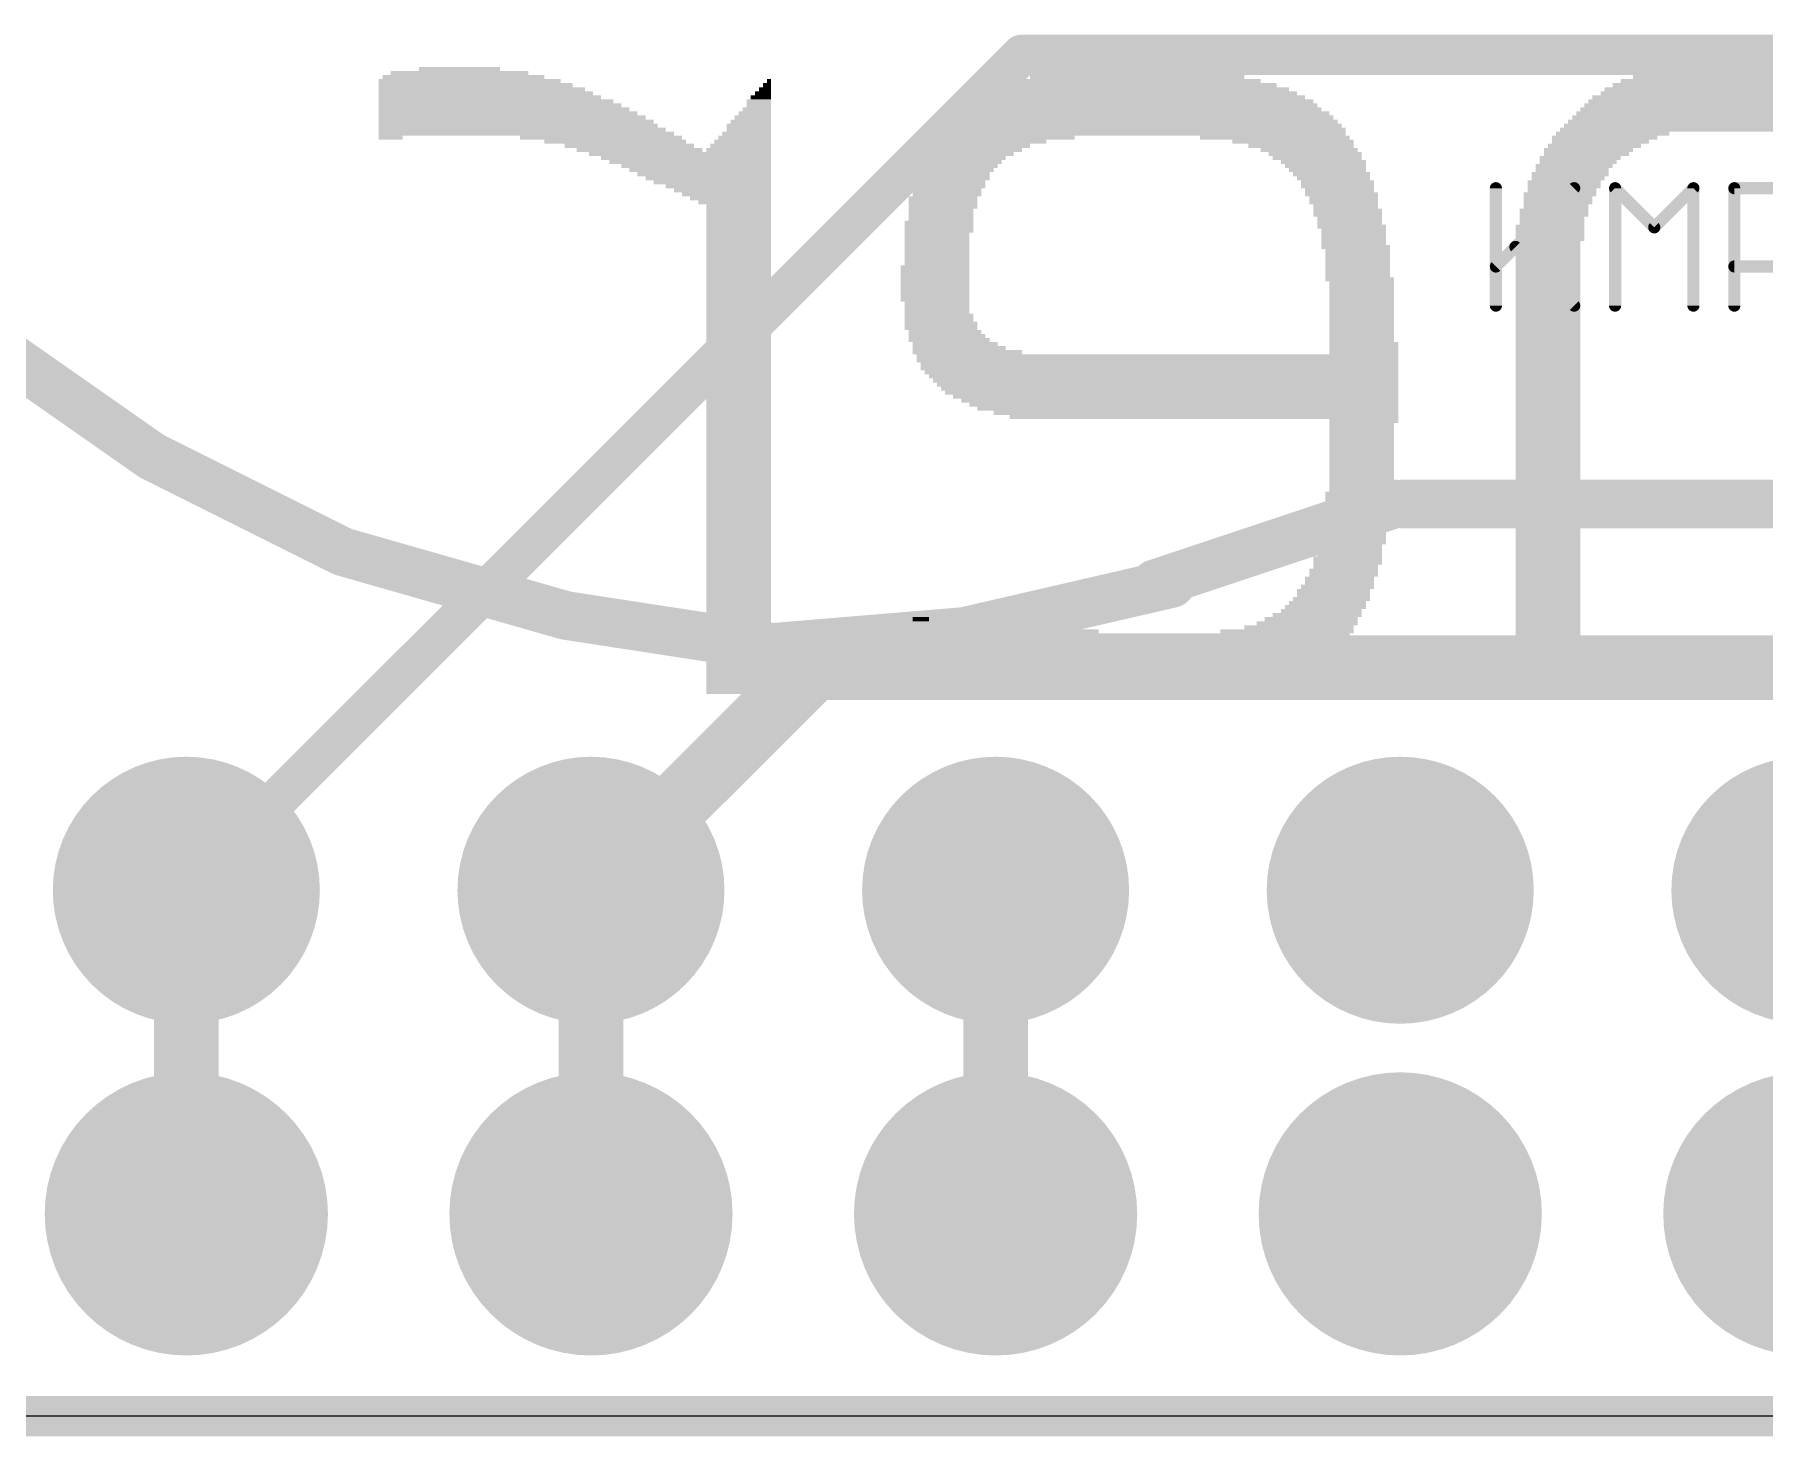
# Model space of a CAD drawing. Extents: x -0.1 to 50.9, y -0.1 to 23.
# Drawn here: x 5.4 to 16.26, y -0.13 to 8.67 of the extents above; entities that cross this region are included whole.
import ezdxf

# ---------------------------------------------------------------- set-up
doc = ezdxf.new("R2010")
doc.units = 0
for name, color, linetype in [('1', 12, 'CONTINUOUS'), ('16', 132, 'CONTINUOUS'), ('17', 110, 'CONTINUOUS'), ('20', 53, 'CONTINUOUS'), ('21', 40, 'CONTINUOUS'), ('22', 6, 'CONTINUOUS'), ('27', 253, 'CONTINUOUS')]:
    doc.layers.add(name, color=color, linetype=linetype)

# ---------------------------------------------------------------- blocks, each defined once
blk = doc.blocks.new('ROUNDP')
at = {"const_width": 0.5}
blk.add_lwpolyline([(0, -0.25, 1), (0, 0.25, 1), (0, -0.25)], format="xyb", dxfattribs=at)
blk = doc.blocks.new('RECT')
blk.add_solid([(-0.5, -0.5), (0.5, -0.5), (-0.5, 0.5), (0.5, 0.5)])

msp = doc.modelspace()

# ---------------------------------------------------------------- linework, layer by layer
at = {"layer": '1'}
for points, const_width in [([(11.595, 8.547), (6.35, 3.302)], 0.254), ([(18.397, 8.547), (11.595, 8.547)], 0.254), ([(8.89, 3.302), (10.287, 4.699)], 0.4064), ([(10.287, 4.699), (24.892, 4.699)], 0.4064), ([(6.35, 3.302), (6.35, 1.27)], 0.4064), ([(8.89, 3.302), (8.89, 1.27)], 0.4064), ([(11.43, 1.27), (11.43, 3.302)], 0.4064), ([(0, 0), (50.8, 0)], 0.254)]:
    msp.add_lwpolyline(points, dxfattribs=dict(at, const_width=const_width))
for points, const_width in [([(11.595, 8.6105, 1), (11.595, 8.4835)], 0.127), ([(11.6399, 8.5021, 1), (11.5501, 8.5919)], 0.127), ([(10.287, 4.8006, 1), (10.287, 4.5974)], 0.2032), ([(10.3588, 4.6272, 1), (10.2152, 4.7708)], 0.2032), ([(6.4516, 3.302, 1), (6.2484, 3.302)], 0.2032), ([(8.9916, 3.302, 1), (8.7884, 3.302)], 0.2032), ([(8.8182, 3.3738, 1), (8.9618, 3.2302)], 0.2032), ([(11.5316, 3.302, 1), (11.3284, 3.302)], 0.2032), ([(6.3051, 3.3469, 1), (6.3949, 3.2571)], 0.127), ([(6.2484, 1.27, 1), (6.4516, 1.27)], 0.2032), ([(8.7884, 1.27, 1), (8.9916, 1.27)], 0.2032), ([(11.3284, 1.27, 1), (11.5316, 1.27)], 0.2032)]:
    msp.add_lwpolyline(points, format="xyb", dxfattribs=dict(at, const_width=const_width))
at = {"layer": '16', "const_width": 0.254}
msp.add_lwpolyline([(0, 0), (50.8, 0)], dxfattribs=at)
at = {"layer": '20'}
msp.add_line((48.26, 0), (2.54, 0), dxfattribs=at)
at = {"layer": '21', "const_width": 0.3048}
for points in [[(5.133, 6.727), (6.133, 6.027)], [(6.133, 6.027), (7.333, 5.427)], [(12.433, 5.227), (13.933, 5.727)], [(13.983, 5.727), (17.133, 5.727)], [(7.333, 5.427), (8.733, 5.027)], [(11.233, 4.927), (12.533, 5.227)], [(8.733, 5.027), (10.033, 4.827)], [(10.033, 4.827), (11.233, 4.927)]]:
    msp.add_lwpolyline(points, dxfattribs=at)
at = {"layer": '21', "const_width": 0.1524}
for points in [[(6.1671, 6.0952, 1), (6.0989, 5.9588)], [(6.0893, 5.9646, 1), (6.1767, 6.0894)], [(13.983, 5.8032, 1), (13.983, 5.6508)], [(13.9571, 5.6547, 1), (13.9089, 5.7993)], [(7.3539, 5.5003, 1), (7.3121, 5.3537)], [(7.2989, 5.3588, 1), (7.3671, 5.4952)], [(12.4089, 5.2993, 1), (12.4571, 5.1547)], [(12.5501, 5.1528, 1), (12.5159, 5.3012)], [(8.7446, 5.1023, 1), (8.7214, 4.9517)], [(8.7121, 4.9537, 1), (8.7539, 5.1003)], [(11.2159, 5.0012, 1), (11.2501, 4.8528)], [(11.2393, 4.8511, 1), (11.2267, 5.0029)], [(10.0267, 4.9029, 1), (10.0393, 4.7511)], [(10.0214, 4.7517, 1), (10.0446, 4.9023)]]:
    msp.add_lwpolyline(points, format="xyb", dxfattribs=at)
at = {"layer": '27', "const_width": 0.0762}
for points in [[(14.5704, 7.7095), (14.5704, 6.9723)], [(14.5704, 7.218), (15.0619, 7.7095)], [(15.3189, 6.9723), (15.3189, 7.7095)], [(15.3189, 7.7095), (15.5646, 7.4638)], [(15.5646, 7.4638), (15.8103, 7.7095)], [(15.8103, 7.7095), (15.8103, 6.9723)], [(16.0673, 6.9723), (16.0673, 7.7095)], [(16.0673, 7.7095), (16.4359, 7.7095)], [(14.6933, 7.3409), (15.0619, 6.9723)], [(16.4359, 7.218), (16.0673, 7.218)]]:
    msp.add_lwpolyline(points, dxfattribs=at)
at = {"layer": '27', "const_width": 0.0381}
for points in [[(14.5895, 7.7095, 1), (14.5514, 7.7095)], [(15.0754, 7.6961, 1), (15.0485, 7.723)], [(15.3379, 7.7095, 1), (15.2998, 7.7095)], [(15.3323, 7.723, 1), (15.3054, 7.6961)], [(15.8294, 7.7095, 1), (15.7913, 7.7095)], [(15.8238, 7.6961, 1), (15.7969, 7.723)], [(16.0673, 7.7286, 1), (16.0673, 7.6905)], [(16.0863, 7.7095, 1), (16.0482, 7.7095)], [(15.5511, 7.4773, 1), (15.5781, 7.4503)], [(15.5511, 7.4503, 1), (15.5781, 7.4773)], [(14.7068, 7.3544, 1), (14.6798, 7.3274)], [(14.557, 7.2315, 1), (14.5839, 7.2046)], [(16.0673, 7.2371, 1), (16.0673, 7.199)], [(14.5514, 6.9723, 1), (14.5895, 6.9723)], [(15.0485, 6.9588, 1), (15.0754, 6.9858)], [(15.2998, 6.9723, 1), (15.3379, 6.9723)], [(15.7913, 6.9723, 1), (15.8294, 6.9723)], [(16.0482, 6.9723, 1), (16.0863, 6.9723)]]:
    msp.add_lwpolyline(points, format="xyb", dxfattribs=at)

# ---------------------------------------------------------------- block references
at = {"layer": '17', "xscale": 1.6764, "yscale": 1.6764, "rotation": 270}
for p in [(6.35, 3.302), (6.35, 3.302), (8.89, 3.302), (8.89, 3.302), (11.43, 3.302), (11.43, 3.302), (13.97, 3.302), (13.97, 3.302), (16.51, 3.302), (16.51, 3.302)]:
    msp.add_blockref('ROUNDP', p, dxfattribs=at)
at = {"layer": '17', "xscale": 1.778, "yscale": 1.778}
for p in [(6.35, 1.27), (6.35, 1.27), (8.89, 1.27), (8.89, 1.27), (11.43, 1.27), (11.43, 1.27), (13.97, 1.27), (13.97, 1.27), (16.51, 1.27), (16.51, 1.27)]:
    msp.add_blockref('ROUNDP', p, dxfattribs=at)
at = {"layer": '22', "yscale": 0.0254, "rotation": 180}
for p, xscale in [((8.0645, 8.4582), 0.508), ((15.9131, 8.4582), 0.6604), ((15.9004, 8.4836), 0.3302), ((8.128, 8.382), 1.143), ((8.1661, 8.3566), 1.2192), ((8.0899, 8.4074), 1.016), ((8.0645, 8.4328), 0.8636), ((9.9949, 8.3566), 0.0508), ((10.0076, 8.382), 0.0254), ((12.3317, 8.3566), 1.7272), ((12.319, 8.382), 1.5494), ((12.319, 8.4074), 1.3462), ((12.3063, 8.4328), 1.016), ((15.9639, 8.3566), 1.3208), ((15.9512, 8.382), 1.1938), ((15.9512, 8.4074), 1.0414), ((15.9385, 8.4328), 0.8636), ((8.2042, 8.3312), 1.2954), ((8.2296, 8.3058), 1.3462), ((8.255, 8.2804), 1.397), ((8.2931, 8.255), 1.4732), ((9.9441, 8.255), 0.1524), ((9.9568, 8.2804), 0.127), ((9.9695, 8.3058), 0.1016), ((9.9822, 8.3312), 0.0762), ((12.3317, 8.255), 2.1844), ((12.3317, 8.2804), 2.0828), ((12.3317, 8.3058), 1.9812), ((12.3317, 8.3312), 1.8796), ((16.002, 8.255), 1.7018), ((15.9893, 8.2804), 1.6256), ((15.9893, 8.3058), 1.524), ((15.9639, 8.3312), 1.4224), ((8.3185, 8.2296), 1.524), ((8.3439, 8.2042), 1.5748), ((8.3693, 8.1788), 1.6256), ((8.3947, 8.1534), 1.6764), ((9.906, 8.1534), 0.2286), ((9.9187, 8.1788), 0.2032), ((9.9314, 8.2042), 0.1778), ((9.9441, 8.2296), 0.1524), ((12.3444, 8.1534), 2.413), ((12.3444, 8.1788), 2.3622), ((12.3317, 8.2042), 2.286), ((12.3317, 8.2296), 2.2352), ((16.0528, 8.1534), 2.0066), ((16.0401, 8.1788), 1.9304), ((16.0274, 8.2042), 1.8542), ((16.0147, 8.2296), 1.778), ((8.4201, 8.128), 1.7272), ((8.4328, 8.1026), 1.7526), ((8.4582, 8.0772), 1.8034), ((8.4836, 8.0518), 1.8542), ((7.6327, 8.0264), 0.1524), ((8.9535, 8.0264), 1.016), ((9.8552, 8.0264), 0.3302), ((9.8679, 8.0518), 0.3048), ((9.8806, 8.1026), 0.2794), ((9.8806, 8.0772), 0.2794), ((9.8933, 8.128), 0.254), ((11.4808, 8.0264), 0.889), ((12.3444, 8.0772), 2.5654), ((12.3444, 8.0518), 2.5654), ((12.3444, 8.1026), 2.5146), ((12.3444, 8.128), 2.4638), ((13.1826, 8.0264), 0.9398), ((15.2527, 8.0264), 0.6604), ((15.3035, 8.0518), 0.7112), ((16.0782, 8.0772), 2.2098), ((16.0782, 8.1026), 2.159), ((16.0655, 8.128), 2.0828), ((9.0424, 8.001), 0.889), ((9.1313, 7.9756), 0.8128), ((9.1948, 7.9502), 0.7874), ((9.4488, 7.9248), 1.143), ((9.8171, 7.9502), 0.4064), ((9.8298, 7.9756), 0.381), ((9.8425, 8.001), 0.3556), ((11.2903, 7.9502), 0.6096), ((11.2649, 7.9248), 0.5588), ((11.3792, 8.001), 0.7366), ((11.3284, 7.9756), 0.635), ((13.2969, 8.001), 0.762), ((13.3477, 7.9756), 0.6604), ((13.3985, 7.9502), 0.6096), ((13.4366, 7.9248), 0.5842), ((15.1511, 7.9502), 0.5588), ((15.1384, 7.9248), 0.5334), ((15.1892, 7.9756), 0.5842), ((15.2273, 8.001), 0.6096), ((9.4869, 7.8994), 1.0668), ((9.5123, 7.874), 1.016), ((9.5504, 7.8486), 0.9398), ((9.5758, 7.8232), 0.889), ((11.176, 7.8232), 0.4826), ((11.2268, 7.8994), 0.5334), ((11.2141, 7.874), 0.508), ((11.2014, 7.8486), 0.4826), ((13.4493, 7.8994), 0.5588), ((13.4874, 7.874), 0.5334), ((13.5001, 7.8486), 0.508), ((13.5128, 7.8232), 0.4826), ((15.0622, 7.8486), 0.4826), ((15.0495, 7.8232), 0.4572), ((15.1003, 7.8994), 0.508), ((15.0876, 7.874), 0.4826), ((9.6012, 7.7978), 0.8382), ((9.6266, 7.7724), 0.7874), ((9.652, 7.747), 0.7366), ((9.6901, 7.7216), 0.6604), ((11.1379, 7.747), 0.4572), ((11.1379, 7.7216), 0.4572), ((11.1633, 7.7978), 0.4572), ((11.1633, 7.7724), 0.4572), ((13.5382, 7.7978), 0.4826), ((13.5509, 7.7724), 0.4572), ((13.5763, 7.747), 0.4572), ((13.5763, 7.7216), 0.4572), ((14.9987, 7.747), 0.4572), ((14.9987, 7.7216), 0.4572), ((15.0368, 7.7978), 0.4826), ((15.0241, 7.7724), 0.4572), ((9.7155, 7.6962), 0.6096), ((9.7409, 7.6708), 0.5588), ((9.7663, 7.6454), 0.508), ((9.7917, 7.62), 0.4572), ((9.8171, 7.5946), 0.4064), ((11.0998, 7.6454), 0.4318), ((11.0998, 7.62), 0.4318), ((11.0998, 7.5946), 0.4318), ((11.1252, 7.6962), 0.4318), ((11.1252, 7.6708), 0.4318), ((13.589, 7.6962), 0.4318), ((13.6017, 7.6708), 0.4572), ((13.6144, 7.6454), 0.4318), ((13.6144, 7.62), 0.4318), ((13.6271, 7.5946), 0.4064), ((14.9733, 7.6708), 0.4572), ((14.9606, 7.6454), 0.4318), ((14.9606, 7.62), 0.4318), ((14.9479, 7.5946), 0.4064), ((14.986, 7.6962), 0.4318), ((9.8171, 7.5692), 0.4064), ((9.8171, 7.5438), 0.4064), ((9.8171, 7.5184), 0.4064), ((9.8171, 7.493), 0.4064), ((11.0744, 7.493), 0.4318), ((11.0871, 7.5692), 0.4064), ((11.0871, 7.5438), 0.4064), ((11.0871, 7.5184), 0.4064), ((13.6398, 7.5692), 0.4318), ((13.6398, 7.5438), 0.4318), ((13.6525, 7.5184), 0.4064), ((13.6525, 7.493), 0.4064), ((14.9352, 7.5692), 0.4318), ((14.9352, 7.5438), 0.4318), ((14.9225, 7.5184), 0.4064), ((14.9225, 7.493), 0.4064), ((9.8171, 7.4676), 0.4064), ((9.8171, 7.4422), 0.4064), ((9.8171, 7.4168), 0.4064), ((9.8171, 7.3914), 0.4064), ((11.0744, 7.4676), 0.4318), ((11.0744, 7.4422), 0.4318), ((11.0617, 7.4168), 0.4064), ((11.0617, 7.3914), 0.4064), ((13.6652, 7.4676), 0.4318), ((13.6779, 7.4422), 0.4064), ((13.6779, 7.4168), 0.4064), ((13.6779, 7.3914), 0.4064), ((14.9098, 7.4676), 0.4318), ((14.9098, 7.4422), 0.4318), ((14.9098, 7.4168), 0.4318), ((14.9098, 7.3914), 0.4318), ((9.8171, 7.366), 0.4064), ((9.8171, 7.3406), 0.4064), ((9.8171, 7.3152), 0.4064), ((9.8171, 7.2898), 0.4064), ((9.8171, 7.2644), 0.4064), ((11.0617, 7.366), 0.4064), ((11.0617, 7.3406), 0.4064), ((11.0617, 7.3152), 0.4064), ((11.0617, 7.2898), 0.4064), ((11.0617, 7.2644), 0.4064), ((13.6779, 7.366), 0.4064), ((13.6906, 7.3406), 0.4318), ((13.7033, 7.3152), 0.4064), ((13.7033, 7.2898), 0.4064), ((13.7033, 7.2644), 0.4064), ((14.8971, 7.366), 0.4064), ((14.8971, 7.3406), 0.4064), ((14.8971, 7.3152), 0.4064), ((14.8971, 7.2898), 0.4064), ((14.8971, 7.2644), 0.4064), ((9.8171, 7.239), 0.4064), ((9.8171, 7.2136), 0.4064), ((9.8171, 7.1882), 0.4064), ((9.8171, 7.1628), 0.4064), ((11.049, 7.2136), 0.4318), ((11.049, 7.1882), 0.4318), ((11.049, 7.1628), 0.4318), ((11.0617, 7.239), 0.4064), ((13.7033, 7.239), 0.4064), ((13.7033, 7.2136), 0.4064), ((13.7033, 7.1882), 0.4064), ((13.7033, 7.1628), 0.4064), ((14.8971, 7.239), 0.4064), ((14.8971, 7.2136), 0.4064), ((14.8971, 7.1882), 0.4064), ((14.8971, 7.1628), 0.4064), ((9.8171, 7.1374), 0.4064), ((9.8171, 7.112), 0.4064), ((9.8171, 7.0866), 0.4064), ((9.8171, 7.0612), 0.4064), ((11.049, 7.1374), 0.4318), ((11.049, 7.112), 0.4318), ((11.049, 7.0866), 0.4318), ((11.049, 7.0612), 0.4318), ((13.716, 7.1374), 0.4318), ((13.7287, 7.112), 0.4064), ((13.7287, 7.0866), 0.4064), ((13.7287, 7.0612), 0.4064), ((14.8971, 7.1374), 0.4064), ((14.8971, 7.112), 0.4064), ((14.8971, 7.0866), 0.4064), ((14.8971, 7.0612), 0.4064), ((9.8171, 7.0358), 0.4064), ((9.8171, 7.0104), 0.4064), ((9.8171, 6.985), 0.4064), ((9.8171, 6.9596), 0.4064), ((11.049, 7.0358), 0.4318), ((11.049, 7.0104), 0.4318), ((11.0617, 6.985), 0.4064), ((11.0617, 6.9596), 0.4064), ((13.7287, 7.0358), 0.4064), ((13.7287, 7.0104), 0.4064), ((13.7287, 6.985), 0.4064), ((13.7287, 6.9596), 0.4064), ((14.8971, 7.0358), 0.4064), ((14.8971, 7.0104), 0.4064), ((14.8971, 6.985), 0.4064), ((14.8971, 6.9596), 0.4064), ((9.8171, 6.9342), 0.4064), ((9.8171, 6.9088), 0.4064), ((9.8171, 6.8834), 0.4064), ((9.8171, 6.858), 0.4064), ((9.8171, 6.8326), 0.4064), ((11.0617, 6.9342), 0.4064), ((11.0744, 6.9088), 0.4318), ((11.0744, 6.8834), 0.4318), ((11.0871, 6.858), 0.4572), ((11.0871, 6.8326), 0.4572), ((13.7287, 6.9342), 0.4064), ((13.7287, 6.9088), 0.4064), ((13.7287, 6.8834), 0.4064), ((13.7287, 6.858), 0.4064), ((13.7287, 6.8326), 0.4064), ((14.8971, 6.9342), 0.4064), ((14.8971, 6.9088), 0.4064), ((14.8971, 6.8834), 0.4064), ((14.8971, 6.858), 0.4064), ((14.8971, 6.8326), 0.4064), ((9.8171, 6.8072), 0.4064), ((9.8171, 6.7818), 0.4064), ((9.8171, 6.7564), 0.4064), ((9.8171, 6.731), 0.4064), ((11.1125, 6.8072), 0.4572), ((11.1252, 6.7818), 0.4826), ((11.1379, 6.7564), 0.508), ((11.176, 6.731), 0.5334), ((13.7287, 6.8072), 0.4064), ((13.7287, 6.7818), 0.4064), ((13.7287, 6.7564), 0.4064), ((13.7414, 6.731), 0.4318), ((14.8971, 6.8072), 0.4064), ((14.8971, 6.7818), 0.4064), ((14.8971, 6.7564), 0.4064), ((14.8971, 6.731), 0.4064), ((9.8171, 6.7056), 0.4064), ((9.8171, 6.6802), 0.4064), ((9.8171, 6.6548), 0.4064), ((9.8171, 6.6294), 0.4064), ((11.2014, 6.7056), 0.5842), ((11.2522, 6.6802), 0.6858), ((12.446, 6.6548), 3.0226), ((12.446, 6.6294), 3.0226), ((13.7414, 6.7056), 0.4318), ((13.7414, 6.6802), 0.4318), ((14.8971, 6.7056), 0.4064), ((14.8971, 6.6802), 0.4064), ((14.8971, 6.6548), 0.4064), ((14.8971, 6.6294), 0.4064), ((9.8171, 6.604), 0.4064), ((9.8171, 6.5786), 0.4064), ((9.8171, 6.5532), 0.4064), ((9.8171, 6.5278), 0.4064), ((12.4587, 6.604), 2.9972), ((12.4587, 6.5786), 2.9972), ((12.4714, 6.5532), 2.9718), ((12.4841, 6.5278), 2.9464), ((14.8971, 6.604), 0.4064), ((14.8971, 6.5786), 0.4064), ((14.8971, 6.5532), 0.4064), ((14.8971, 6.5278), 0.4064), ((9.8171, 6.5024), 0.4064), ((9.8171, 6.477), 0.4064), ((9.8171, 6.4516), 0.4064), ((9.8171, 6.4262), 0.4064), ((9.8171, 6.4008), 0.4064), ((12.4968, 6.5024), 2.921), ((12.5095, 6.477), 2.8956), ((12.5222, 6.4516), 2.8702), ((12.5349, 6.4262), 2.8448), ((12.5603, 6.4008), 2.794), ((14.8971, 6.5024), 0.4064), ((14.8971, 6.477), 0.4064), ((14.8971, 6.4516), 0.4064), ((14.8971, 6.4262), 0.4064), ((14.8971, 6.4008), 0.4064), ((9.8171, 6.3754), 0.4064), ((9.8171, 6.35), 0.4064), ((9.8171, 6.3246), 0.4064), ((9.8171, 6.2992), 0.4064), ((12.5857, 6.3754), 2.7432), ((12.6111, 6.35), 2.6924), ((12.6365, 6.3246), 2.6416), ((12.6873, 6.2992), 2.54), ((14.8971, 6.3754), 0.4064), ((14.8971, 6.35), 0.4064), ((14.8971, 6.3246), 0.4064), ((14.8971, 6.2992), 0.4064), ((9.8171, 6.2738), 0.4064), ((9.8171, 6.2484), 0.4064), ((9.8171, 6.223), 0.4064), ((9.8171, 6.1976), 0.4064), ((12.7381, 6.2738), 2.4384), ((13.7414, 6.2484), 0.4318), ((13.7287, 6.223), 0.4064), ((13.7287, 6.1976), 0.4064), ((14.8971, 6.2738), 0.4064), ((14.8971, 6.2484), 0.4064), ((14.8971, 6.223), 0.4064), ((14.8971, 6.1976), 0.4064), ((9.8171, 6.1722), 0.4064), ((9.8171, 6.1468), 0.4064), ((9.8171, 6.1214), 0.4064), ((9.8171, 6.096), 0.4064), ((9.8171, 6.0706), 0.4064), ((13.7287, 6.1722), 0.4064), ((13.7287, 6.1468), 0.4064), ((13.7287, 6.1214), 0.4064), ((13.7287, 6.096), 0.4064), ((13.7287, 6.0706), 0.4064), ((14.8971, 6.1722), 0.4064), ((14.8971, 6.1468), 0.4064), ((14.8971, 6.1214), 0.4064), ((14.8971, 6.096), 0.4064), ((14.8971, 6.0706), 0.4064), ((9.8171, 6.0452), 0.4064), ((9.8171, 6.0198), 0.4064), ((9.8171, 5.9944), 0.4064), ((9.8171, 5.969), 0.4064), ((13.7287, 6.0452), 0.4064), ((13.7287, 6.0198), 0.4064), ((13.7287, 5.9944), 0.4064), ((13.7287, 5.969), 0.4064), ((14.8971, 6.0452), 0.4064), ((14.8971, 6.0198), 0.4064), ((14.8971, 5.9944), 0.4064), ((14.8971, 5.969), 0.4064), ((9.8171, 5.9436), 0.4064), ((9.8171, 5.9182), 0.4064), ((9.8171, 5.8928), 0.4064), ((9.8171, 5.8674), 0.4064), ((13.7287, 5.9436), 0.4064), ((13.7287, 5.9182), 0.4064), ((13.7287, 5.8928), 0.4064), ((13.7287, 5.8674), 0.4064), ((14.8971, 5.9436), 0.4064), ((14.8971, 5.9182), 0.4064), ((14.8971, 5.8928), 0.4064), ((14.8971, 5.8674), 0.4064), ((9.8171, 5.842), 0.4064), ((9.8171, 5.8166), 0.4064), ((9.8171, 5.7912), 0.4064), ((9.8171, 5.7658), 0.4064), ((13.7033, 5.7912), 0.4064), ((13.7033, 5.7658), 0.4064), ((13.7287, 5.842), 0.4064), ((13.7287, 5.8166), 0.4064), ((14.8971, 5.842), 0.4064), ((14.8971, 5.8166), 0.4064), ((14.8971, 5.7912), 0.4064), ((14.8971, 5.7658), 0.4064), ((9.8171, 5.7404), 0.4064), ((9.8171, 5.715), 0.4064), ((9.8171, 5.6896), 0.4064), ((9.8171, 5.6642), 0.4064), ((9.8171, 5.6388), 0.4064), ((13.7033, 5.7404), 0.4064), ((13.7033, 5.715), 0.4064), ((13.7033, 5.6896), 0.4064), ((13.7033, 5.6642), 0.4064), ((13.7033, 5.6388), 0.4064), ((14.8971, 5.7404), 0.4064), ((14.8971, 5.715), 0.4064), ((14.8971, 5.6896), 0.4064), ((14.8971, 5.6642), 0.4064), ((14.8971, 5.6388), 0.4064), ((9.8171, 5.6134), 0.4064), ((9.8171, 5.588), 0.4064), ((9.8171, 5.5626), 0.4064), ((9.8171, 5.5372), 0.4064), ((13.6779, 5.588), 0.4064), ((13.6779, 5.5626), 0.4064), ((13.6779, 5.5372), 0.4064), ((13.7033, 5.6134), 0.4064), ((14.8971, 5.6134), 0.4064), ((14.8971, 5.588), 0.4064), ((14.8971, 5.5626), 0.4064), ((14.8971, 5.5372), 0.4064), ((9.8171, 5.5118), 0.4064), ((9.8171, 5.4864), 0.4064), ((9.8171, 5.461), 0.4064), ((9.8171, 5.4356), 0.4064), ((13.6652, 5.4864), 0.4318), ((13.6525, 5.461), 0.4064), ((13.6525, 5.4356), 0.4064), ((13.6779, 5.5118), 0.4064), ((14.8971, 5.5118), 0.4064), ((14.8971, 5.4864), 0.4064), ((14.8971, 5.461), 0.4064), ((14.8971, 5.4356), 0.4064), ((9.8171, 5.4102), 0.4064), ((9.8171, 5.3848), 0.4064), ((9.8171, 5.3594), 0.4064), ((9.8171, 5.334), 0.4064), ((9.8171, 5.3086), 0.4064), ((13.6144, 5.3086), 0.4318), ((13.6398, 5.3848), 0.4318), ((13.6398, 5.3594), 0.4318), ((13.6271, 5.334), 0.4064), ((13.6525, 5.4102), 0.4064), ((14.8971, 5.4102), 0.4064), ((14.8971, 5.3848), 0.4064), ((14.8971, 5.3594), 0.4064), ((14.8971, 5.334), 0.4064), ((14.8971, 5.3086), 0.4064), ((9.8171, 5.2832), 0.4064), ((9.8171, 5.2578), 0.4064), ((9.8171, 5.2324), 0.4064), ((9.8171, 5.207), 0.4064), ((13.5763, 5.207), 0.4572), ((13.589, 5.2578), 0.4318), ((13.589, 5.2324), 0.4318), ((13.6144, 5.2832), 0.4318), ((14.8971, 5.2832), 0.4064), ((14.8971, 5.2578), 0.4064), ((14.8971, 5.2324), 0.4064), ((14.8971, 5.207), 0.4064), ((9.8171, 5.1816), 0.4064), ((9.8171, 5.1562), 0.4064), ((9.8171, 5.1308), 0.4064), ((9.8171, 5.1054), 0.4064), ((13.5128, 5.1054), 0.4826), ((13.5382, 5.1308), 0.4826), ((13.5509, 5.1816), 0.4572), ((13.5509, 5.1562), 0.4572), ((14.8971, 5.1816), 0.4064), ((14.8971, 5.1562), 0.4064), ((14.8971, 5.1308), 0.4064), ((14.8971, 5.1054), 0.4064), ((9.8171, 5.08), 0.4064), ((9.8171, 5.0546), 0.4064), ((9.8171, 5.0292), 0.4064), ((9.8171, 5.0038), 0.4064), ((10.9601, 5.0038), 0.1016), ((13.4112, 5.0038), 0.5842), ((13.4493, 5.0292), 0.5588), ((13.4747, 5.0546), 0.508), ((13.5001, 5.08), 0.508), ((14.8971, 5.08), 0.4064), ((14.8971, 5.0546), 0.4064), ((14.8971, 5.0292), 0.4064), ((14.8971, 5.0038), 0.4064), ((9.8171, 4.9784), 0.4064), ((9.8171, 4.953), 0.4064), ((9.8171, 4.9276), 0.4064), ((9.8171, 4.9022), 0.4064), ((9.8171, 4.8768), 0.4064), ((11.0744, 4.9784), 0.3302), ((11.2141, 4.953), 0.6096), ((11.4935, 4.9276), 1.1684), ((12.2809, 4.9022), 2.7432), ((12.2682, 4.8768), 2.7178), ((13.2588, 4.9276), 0.8382), ((13.335, 4.953), 0.6858), ((13.3858, 4.9784), 0.635), ((14.8971, 4.9784), 0.4064), ((14.8971, 4.953), 0.4064), ((14.8971, 4.9276), 0.4064), ((14.8971, 4.9022), 0.4064), ((14.8971, 4.8768), 0.4064), ((9.8171, 4.8514), 0.4064), ((9.8171, 4.826), 0.4064), ((9.8171, 4.8006), 0.4064), ((9.8171, 4.7752), 0.4064), ((12.2555, 4.8514), 2.6924), ((12.2555, 4.826), 2.6924), ((12.2428, 4.8006), 2.667), ((12.2301, 4.7752), 2.6416), ((14.8971, 4.8514), 0.4064), ((14.8971, 4.826), 0.4064), ((14.8971, 4.8006), 0.4064), ((14.8971, 4.7752), 0.4064), ((9.8171, 4.7498), 0.4064), ((9.8171, 4.7244), 0.4064), ((9.8171, 4.699), 0.4064), ((9.8171, 4.6736), 0.4064), ((12.2174, 4.7498), 2.6162), ((12.192, 4.7244), 2.5654), ((12.2047, 4.699), 2.4892), ((12.2428, 4.6736), 2.3622), ((14.8971, 4.7498), 0.4064), ((14.8971, 4.7244), 0.4064), ((14.8971, 4.699), 0.4064), ((14.8971, 4.6736), 0.4064), ((9.8171, 4.6482), 0.4064), ((9.8171, 4.6228), 0.4064), ((9.8171, 4.5974), 0.4064), ((9.8171, 4.572), 0.4064), ((12.2682, 4.6482), 2.2098), ((12.2936, 4.6228), 2.0574), ((12.3317, 4.5974), 1.8288), ((12.3698, 4.572), 1.6002), ((14.8971, 4.6482), 0.4064), ((14.8971, 4.6228), 0.4064), ((14.8971, 4.5974), 0.4064), ((14.8971, 4.572), 0.4064), ((9.8171, 4.5466), 0.4064), ((12.4206, 4.5466), 1.3462), ((12.4968, 4.5212), 0.889), ((14.8971, 4.5466), 0.4064)]:
    msp.add_blockref('RECT', p, dxfattribs=dict(at, xscale=xscale))

doc.saveas('drawing.dxf')
